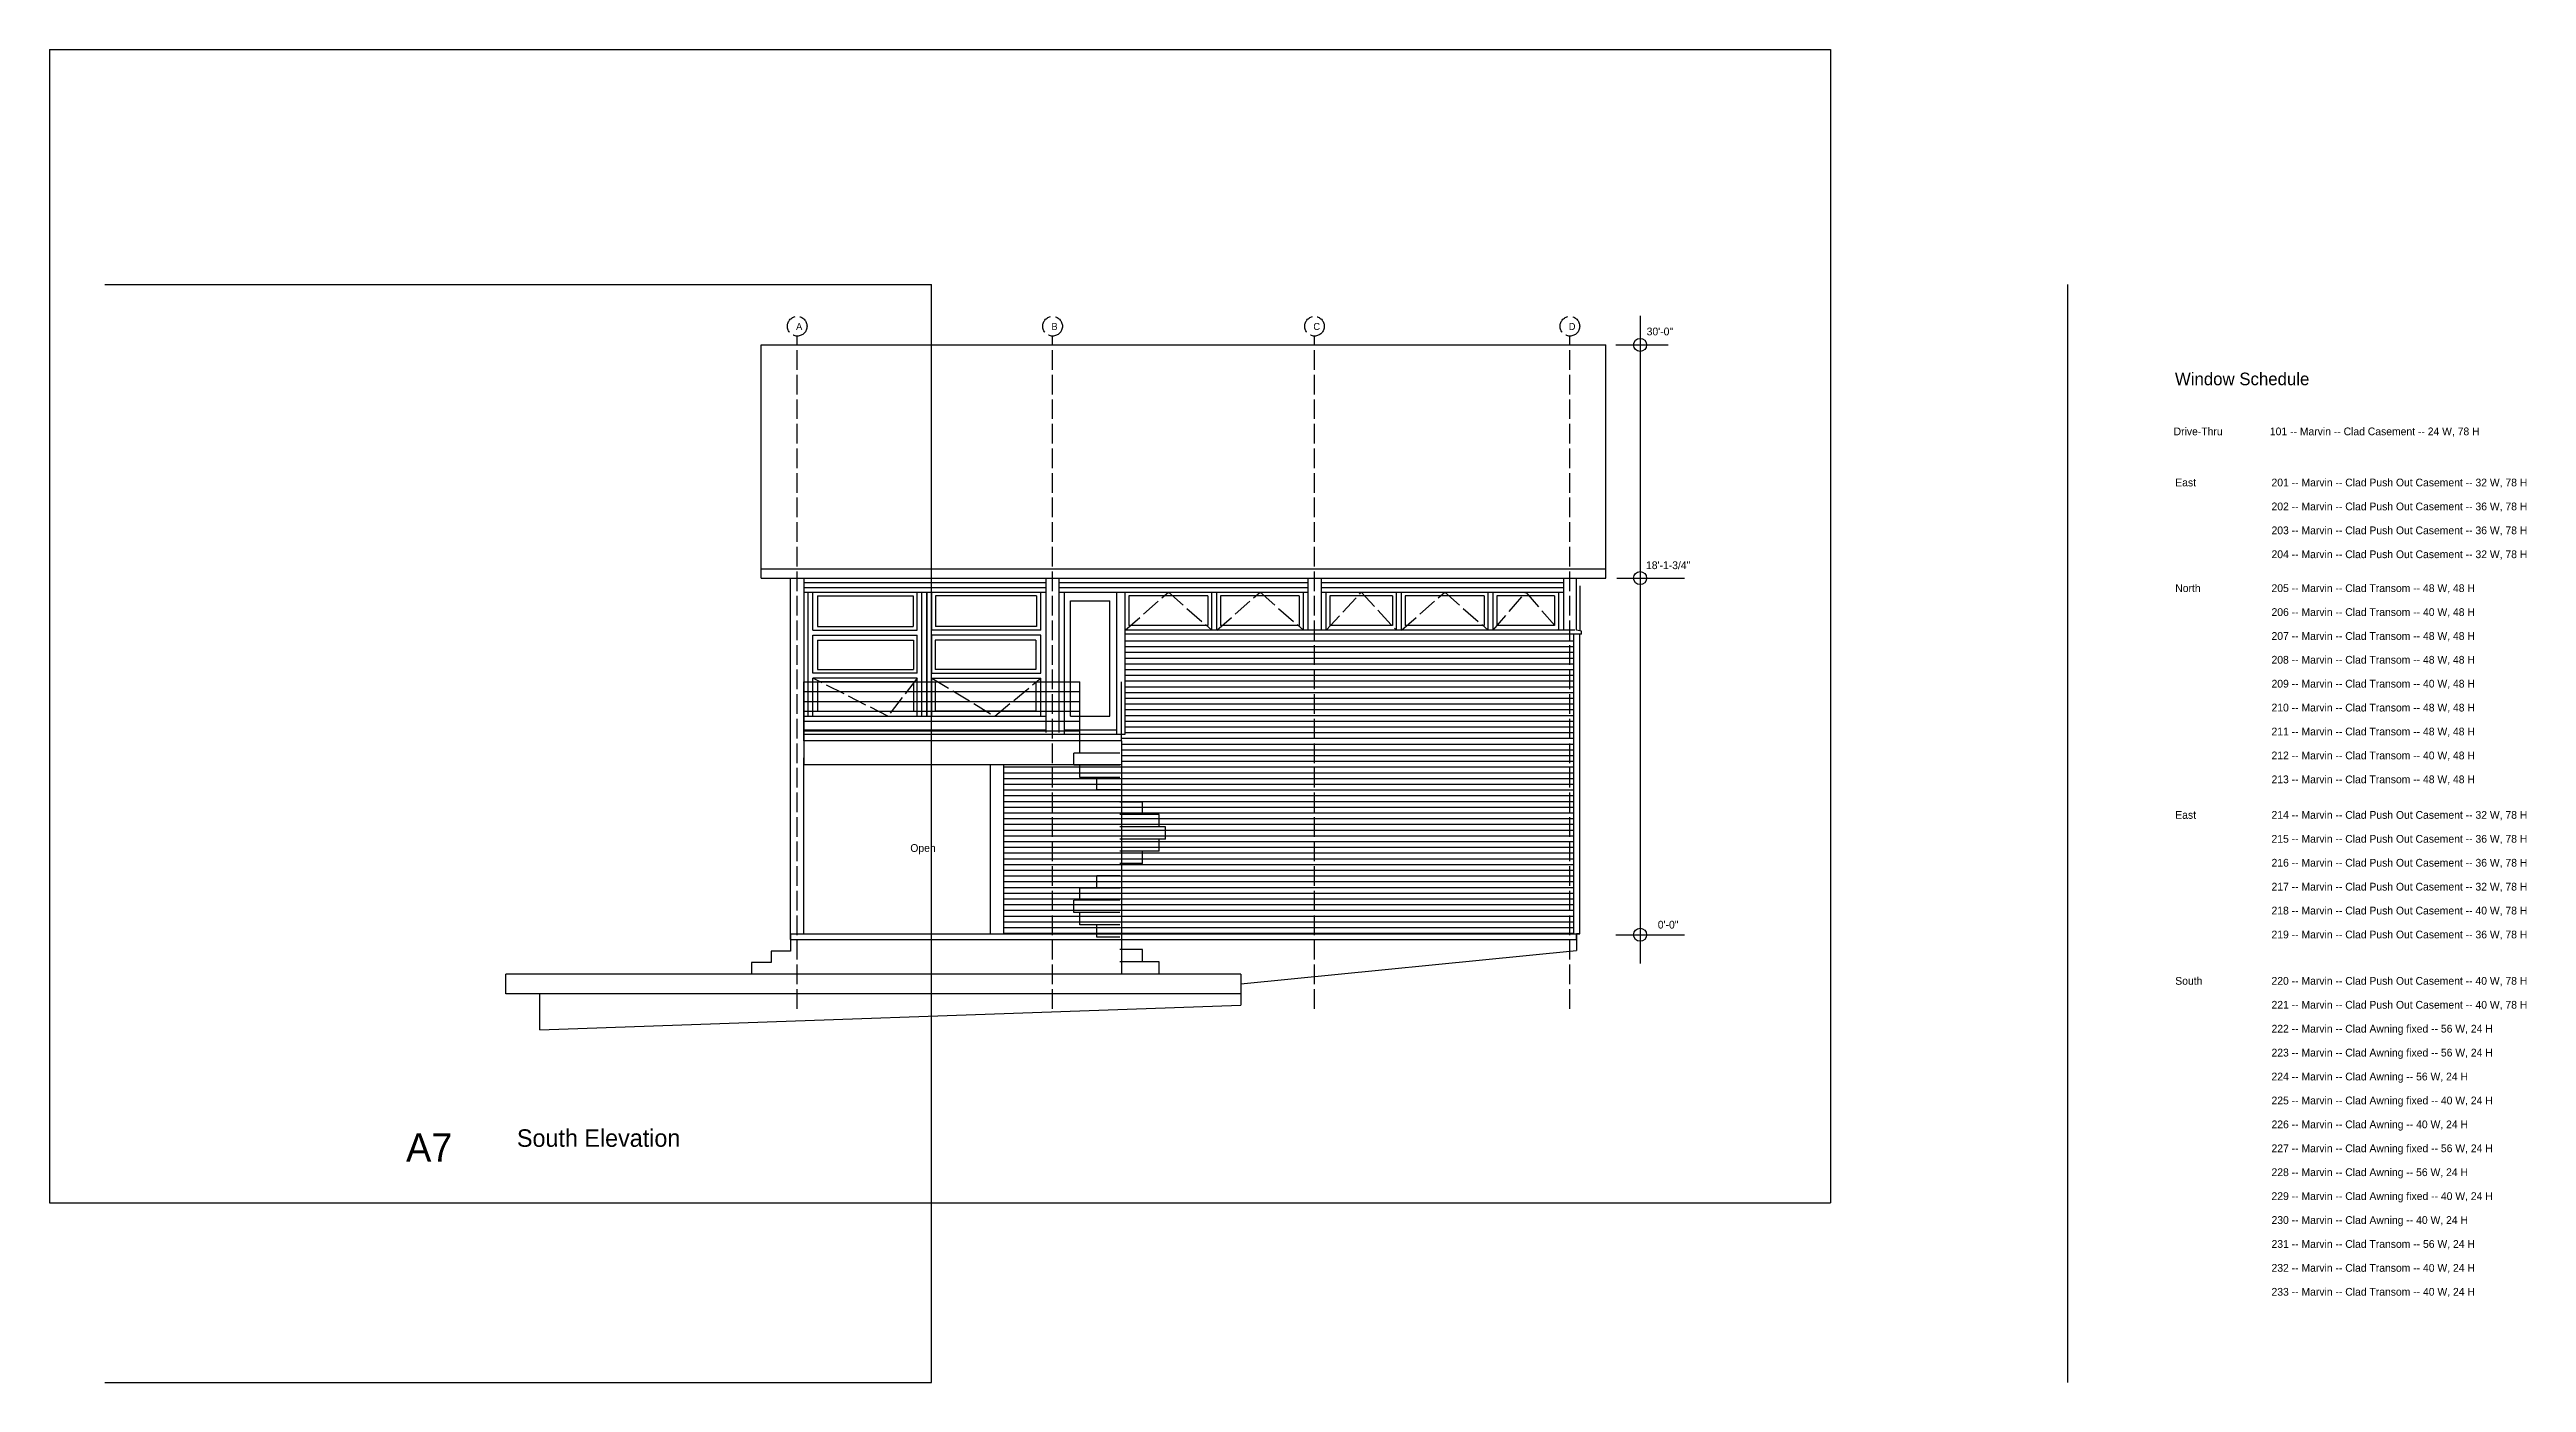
# Model space of a CAD drawing. Header units: inches. Extents: x -5028 to 8475, y 452 to 3434.
# Drawn here: x 6962 to 8475, y 1861 to 2675 of the extents above; entities that cross this region are included whole.
import ezdxf

# ---------------------------------------------------------------- set-up
doc = ezdxf.new("R2010")
doc.units = ezdxf.units.IN
doc.header["$MEASUREMENT"] = 0
doc.linetypes.add('ACAD_ISO02W100', pattern=[15, 12, -3])
for name, color, linetype in [('const', 7, 'Continuous'), ('e1', 7, 'Continuous'), ('e2', 251, 'Continuous'), ('glassSwing', 172, 'ACAD_ISO02W100'), ('grid', 252, 'ACAD_ISO02W100'), ('stairs', 140, 'Continuous'), ('walls', 7, 'Continuous')]:
    doc.layers.add(name, color=color, linetype=linetype)

msp = doc.modelspace()

# ---------------------------------------------------------------- linework, layer by layer
for p, q in [((6962.4, 2674.8), (6962.4, 1970.8)), ((6962.4, 2674.8), (8050.4, 2674.8)), ((8050.4, 2674.8), (8050.4, 1970.8)), ((6996.2, 2531.3), (7501.2, 2531.3)), ((7501.2, 1861.2), (7501.2, 2531.3)), ((8195.3, 1861.2), (8195.3, 2531.3)), ((7415.1, 2135), (7415.1, 2131.5)), ((7895.1, 2131.5), (7895.1, 2135)), ((6962.4, 1970.8), (8050.4, 1970.8)), ((6996.2, 1861.2), (7501.2, 1861.2))]:
    msp.add_line(p, q)
at = {"layer": 'e1'}
for p, q in [((7397.1, 2357.9), (7913.1, 2357.9)), ((7397.1, 2352.2), (7913.1, 2352.2)), ((7617.1, 2252.9), (7423.1, 2252.9)), ((7423.1, 2252.9), (7423.1, 2238.4)), ((7423.1, 2135), (7423.1, 2242.4)), ((7617.1, 2252.9), (7617.1, 2110.5)), ((7423.1, 2238.4), (7617.1, 2238.4)), ((7537.1, 2135), (7537.1, 2238.4)), ((7415.1, 2124.5), (7403.1, 2124.5)), ((7403.1, 2124.5), (7403.1, 2117.5)), ((7415.1, 2131.5), (7415.1, 2124.5)), ((7690.1, 2110.5), (7241.1, 2110.5)), ((7241.1, 2098.5), (7241.1, 2110.5)), ((7403.1, 2117.5), (7391.1, 2117.5)), ((7391.1, 2117.5), (7391.1, 2110.5)), ((7690.1, 2110.5), (7690.1, 2098.5)), ((7690.1, 2098.5), (7241.1, 2098.5))]:
    msp.add_line(p, q, dxfattribs=at)
at = {"layer": 'e2'}
for p, q in [((7934, 2512.2), (7934, 2117)), ((7919.2, 2494.5), (7951.1, 2494.5)), ((7423.1, 2352.2), (7423.1, 2252.9)), ((7571.1, 2349.2), (7423.1, 2349.2)), ((7571.1, 2346.2), (7423.1, 2346.2)), ((7571.1, 2257.9), (7571.1, 2352.2)), ((7579.1, 2257.9), (7579.1, 2352.2)), ((7731.1, 2349.2), (7579.1, 2349.2)), ((7731.1, 2346.2), (7579.1, 2346.2)), ((7731.1, 2352.2), (7731.1, 2320.3)), ((7739.1, 2352.2), (7739.1, 2320.3)), ((7887.1, 2349.2), (7739.1, 2349.2)), ((7887.1, 2346.2), (7739.1, 2346.2)), ((7887.1, 2352.2), (7887.1, 2320.3)), ((7897.1, 2347.4), (7897.1, 2320)), ((7919.7, 2352.2), (7951.5, 2352.2)), ((7951.5, 2352.2), (7961.2, 2352.2)), ((7423.1, 2343.6), (7571.1, 2343.6)), ((7425.7, 2267.9), (7425.7, 2343.6)), ((7428.7, 2320.3), (7428.7, 2343.6)), ((7431.4, 2341.3), (7490, 2341.3)), ((7431.4, 2341.3), (7431.4, 2322.6)), ((7490, 2341.3), (7490, 2322.6)), ((7492.3, 2320.3), (7492.3, 2343.6)), ((7495.3, 2267.9), (7495.3, 2343.6)), ((7498.3, 2267.9), (7498.3, 2343.6)), ((7498.3, 2343.6), (7498.3, 2267.9)), ((7501.3, 2320.3), (7501.3, 2343.6)), ((7565.2, 2341.3), (7503.5, 2341.3)), ((7503.5, 2341.3), (7503.5, 2322.6)), ((7565.2, 2341.3), (7565.2, 2322.6)), ((7567.9, 2320.3), (7567.9, 2343.6)), ((7579.1, 2343.6), (7731.1, 2343.6)), ((7582.1, 2343.6), (7582.1, 2256.9)), ((7586.1, 2338.4), (7610.1, 2338.4)), ((7586.1, 2267.9), (7586.1, 2338.4)), ((7610.1, 2267.9), (7610.1, 2338.4)), ((7614.1, 2343.6), (7614.1, 2256.9)), ((7619.4, 2256.9), (7619.4, 2343.6)), ((7669.9, 2341.3), (7621.6, 2341.3)), ((7621.6, 2341.3), (7621.6, 2323.3)), ((7669.9, 2341.3), (7669.9, 2323.3)), ((7672.4, 2320.3), (7672.4, 2343.6)), ((7675.4, 2320.3), (7675.4, 2343.6)), ((7725.7, 2341.3), (7677.6, 2341.3)), ((7677.6, 2341.3), (7677.6, 2323.3)), ((7725.7, 2341.3), (7725.7, 2323.3)), ((7728.4, 2320.3), (7728.4, 2343.6)), ((7739.1, 2343.6), (7887.1, 2343.6)), ((7742.2, 2320.3), (7742.2, 2343.6)), ((7782.7, 2341.3), (7744.5, 2341.3)), ((7744.5, 2341.3), (7744.5, 2323.3)), ((7782.7, 2341.3), (7782.7, 2323.3)), ((7785.2, 2320.3), (7785.2, 2343.6)), ((7788.2, 2320.3), (7788.2, 2343.6)), ((7838.7, 2341.3), (7790.5, 2341.3)), ((7790.5, 2341.3), (7790.5, 2323.3)), ((7838.7, 2341.3), (7838.7, 2323.3)), ((7841.2, 2320.3), (7841.2, 2343.6)), ((7844.2, 2320.3), (7844.2, 2343.6)), ((7881.7, 2341.3), (7846.5, 2341.3)), ((7846.5, 2341.3), (7846.5, 2323.3)), ((7881.7, 2341.3), (7881.7, 2323.3)), ((7884.4, 2320.3), (7884.4, 2343.6)), ((7428.7, 2320.3), (7492.3, 2320.3)), ((7428.7, 2317.3), (7492.3, 2317.3)), ((7428.7, 2294.1), (7428.7, 2317.3)), ((7431.4, 2322.6), (7490, 2322.6)), ((7492.3, 2294.1), (7492.3, 2317.3)), ((7567.9, 2320.3), (7501.3, 2320.3)), ((7567.9, 2317.3), (7501.3, 2317.3)), ((7501.3, 2294.1), (7501.3, 2317.3)), ((7565.2, 2322.6), (7503.5, 2322.6)), ((7567.9, 2294.1), (7567.9, 2317.3)), ((7894.1, 2320.3), (7619.4, 2320.3)), ((7897.1, 2317.9), (7619.4, 2317.9)), ((7669.9, 2323.3), (7621.6, 2323.3)), ((7725.7, 2323.3), (7677.6, 2323.3)), ((7782.7, 2323.3), (7744.5, 2323.3)), ((7838.7, 2323.3), (7790.5, 2323.3)), ((7881.7, 2323.3), (7846.5, 2323.3)), ((7893.6, 2135), (7893.6, 2317.9)), ((7431.6, 2314.3), (7490.2, 2314.3)), ((7431.6, 2314.3), (7431.6, 2296.3)), ((7490.2, 2314.3), (7490.2, 2296.3)), ((7564.9, 2314.3), (7503.3, 2314.3)), ((7503.3, 2314.3), (7503.3, 2296.3)), ((7564.9, 2314.3), (7564.9, 2296.3)), ((7619.4, 2313.9), (7893.6, 2313.9)), ((7619.4, 2310.4), (7893.6, 2310.4)), ((7619.4, 2306.9), (7893.6, 2306.9)), ((7619.4, 2303.4), (7893.6, 2303.4)), ((7619.4, 2299.9), (7893.6, 2299.9)), ((7492.3, 2294.1), (7428.7, 2294.1)), ((7492.3, 2291.1), (7428.7, 2291.1)), ((7428.7, 2267.9), (7428.7, 2291.1)), ((7431.6, 2296.3), (7490.2, 2296.3)), ((7490.2, 2288.9), (7431.6, 2288.9)), ((7431.6, 2288.9), (7431.6, 2270.9)), ((7490.2, 2288.9), (7490.2, 2270.9)), ((7492.3, 2267.9), (7492.3, 2291.1)), ((7501.3, 2294.1), (7567.9, 2294.1)), ((7501.3, 2291.1), (7567.9, 2291.1)), ((7501.3, 2267.9), (7501.3, 2291.1)), ((7564.9, 2296.3), (7503.3, 2296.3)), ((7503.3, 2288.9), (7564.9, 2288.9)), ((7503.3, 2288.9), (7503.3, 2270.9)), ((7564.9, 2288.9), (7564.9, 2270.9)), ((7567.9, 2267.9), (7567.9, 2291.1)), ((7619.4, 2296.4), (7893.6, 2296.4)), ((7619.4, 2292.9), (7893.6, 2292.9)), ((7619.4, 2289.4), (7893.6, 2289.4)), ((7619.4, 2285.9), (7893.6, 2285.9)), ((7431.6, 2270.9), (7490.2, 2270.9)), ((7564.9, 2270.9), (7503.3, 2270.9)), ((7619.4, 2282.4), (7893.6, 2282.4)), ((7619.4, 2278.9), (7893.6, 2278.9)), ((7619.4, 2275.4), (7893.6, 2275.4)), ((7619.4, 2271.9), (7893.6, 2271.9)), ((7423.1, 2267.9), (7571.1, 2267.9)), ((7423.1, 2259.6), (7571.1, 2259.6)), ((7423.1, 2256.9), (7619.4, 2256.9)), ((7582.1, 2259.6), (7614.1, 2259.6)), ((7586.1, 2267.9), (7610.1, 2267.9)), ((7619.4, 2268.4), (7893.6, 2268.4)), ((7619.4, 2264.9), (7893.6, 2264.9)), ((7619.4, 2261.4), (7893.6, 2261.4)), ((7619.4, 2257.9), (7893.6, 2257.9)), ((7617.1, 2254.4), (7893.6, 2254.4)), ((7617.1, 2250.9), (7893.6, 2250.9)), ((7617.1, 2247.4), (7893.6, 2247.4)), ((7617.1, 2243.9), (7893.6, 2243.9)), ((7617.1, 2240.4), (7893.6, 2240.4)), ((7545.1, 2238.4), (7545.1, 2135)), ((7545.1, 2236.9), (7893.6, 2236.9)), ((7545.1, 2233.4), (7893.6, 2233.4)), ((7545.1, 2229.9), (7893.6, 2229.9)), ((7545.1, 2226.4), (7893.6, 2226.4)), ((7545.1, 2222.9), (7893.6, 2222.9)), ((7545.1, 2219.4), (7893.6, 2219.4)), ((7545.1, 2215.9), (7893.6, 2215.9)), ((7545.1, 2212.4), (7893.6, 2212.4)), ((7545.1, 2208.9), (7893.6, 2208.9)), ((7545.1, 2205.4), (7893.6, 2205.4)), ((7545.1, 2201.9), (7893.6, 2201.9)), ((7545.1, 2198.4), (7893.6, 2198.4)), ((7545.1, 2194.9), (7893.6, 2194.9)), ((7545.1, 2191.4), (7893.6, 2191.4)), ((7545.1, 2187.9), (7893.6, 2187.9)), ((7545.1, 2184.4), (7893.6, 2184.4)), ((7545.1, 2180.9), (7893.6, 2180.9)), ((7545.1, 2177.4), (7893.6, 2177.4)), ((7545.1, 2173.9), (7893.6, 2173.9)), ((7545.1, 2170.4), (7893.6, 2170.4)), ((7545.1, 2166.9), (7893.6, 2166.9)), ((7545.1, 2163.4), (7893.6, 2163.4)), ((7545.1, 2159.9), (7893.6, 2159.9)), ((7545.1, 2156.4), (7893.6, 2156.4)), ((7545.1, 2152.9), (7893.6, 2152.9)), ((7545.1, 2149.4), (7893.6, 2149.4)), ((7415.1, 2135), (7897.1, 2135)), ((7415.1, 2135), (7415.1, 2131.5)), ((7545.1, 2145.9), (7893.6, 2145.9)), ((7545.1, 2142.4), (7893.6, 2142.4)), ((7545.1, 2138.9), (7893.6, 2138.9)), ((7545.1, 2135.4), (7893.6, 2135.4)), ((7895.1, 2135), (7895.1, 2131.5)), ((7919.2, 2134.5), (7961.2, 2134.5)), ((7690.1, 2104.5), (7895.1, 2124.8)), ((7895.1, 2131.5), (7895.1, 2124.8)), ((7690.1, 2104.5), (7690.1, 2091.5)), ((7261.8, 2076.5), (7261.8, 2098.5)), ((7261.8, 2076.5), (7690.1, 2091.5))]:
    msp.add_line(p, q, dxfattribs=at)
for centre in [(7934, 2494.5), (7934, 2352.2), (7934, 2134.5)]:
    msp.add_circle(centre, 4, dxfattribs=at)
at = {"layer": 'glassSwing'}
for p, q in [((7619.4, 2320.3), (7645.9, 2343.6)), ((7645.9, 2343.6), (7672.4, 2320.3)), ((7675.4, 2320.3), (7701.9, 2343.6)), ((7701.9, 2343.6), (7728.4, 2320.3)), ((7742.2, 2320.3), (7763.7, 2343.6)), ((7763.7, 2343.6), (7785.2, 2320.3)), ((7788.2, 2320.3), (7814.7, 2343.6)), ((7814.7, 2343.6), (7841.2, 2320.3)), ((7844.2, 2320.3), (7864.1, 2343.6)), ((7864.1, 2343.6), (7884.4, 2320.3)), ((7474.5, 2267.9), (7428.7, 2291.1)), ((7492.3, 2291.1), (7474.5, 2267.9)), ((7501.3, 2291.1), (7539.8, 2267.9)), ((7539.8, 2267.9), (7567.9, 2291.1))]:
    msp.add_line(p, q, dxfattribs=at)
at = {"layer": 'grid'}
for p, q in [((7419.1, 2089.3), (7419.1, 2499.9)), ((7575.1, 2089.3), (7575.1, 2499.9)), ((7735.1, 2089.3), (7735.1, 2499.9)), ((7891.1, 2089.3), (7891.1, 2499.9))]:
    msp.add_line(p, q, dxfattribs=at)
for centre in [(7419.1, 2505.9), (7575.1, 2505.9), (7735.1, 2505.9), (7891.1, 2505.9)]:
    msp.add_circle(centre, 6, dxfattribs=at)
at = {"layer": 'stairs'}
for p, q in [((7588.1, 2237.9), (7588.1, 2245.4)), ((7616.1, 2245.4), (7588.1, 2245.4)), ((7591.8, 2245.4), (7591.8, 2252.9)), ((7616.1, 2252.9), (7591.8, 2252.9)), ((7616.1, 2237.9), (7588.1, 2237.9)), ((7591.8, 2230.4), (7591.8, 2237.9)), ((7616.1, 2230.4), (7591.8, 2230.4)), ((7602.1, 2222.9), (7602.1, 2230.4)), ((7616.1, 2222.9), (7602.1, 2222.9)), ((7630.1, 2215.4), (7616.1, 2215.4)), ((7630.1, 2207.9), (7630.1, 2215.4)), ((7640.3, 2207.9), (7616.1, 2207.9)), ((7644.1, 2200.4), (7616.1, 2200.4)), ((7640.3, 2200.4), (7640.3, 2207.9)), ((7644.1, 2192.9), (7644.1, 2200.4)), ((7644.1, 2192.9), (7616.1, 2192.9)), ((7640.3, 2185.4), (7616.1, 2185.4)), ((7630.1, 2177.9), (7630.1, 2185.4)), ((7640.3, 2185.4), (7640.3, 2192.9)), ((7602.1, 2163), (7602.1, 2170.5)), ((7616.1, 2170.5), (7602.1, 2170.5)), ((7630.1, 2177.9), (7616.1, 2177.9)), ((7588.1, 2148), (7588.1, 2155.5)), ((7616.1, 2155.5), (7588.1, 2155.5)), ((7591.8, 2155.5), (7591.8, 2163)), ((7616.1, 2163), (7591.8, 2163)), ((7616.1, 2148), (7588.1, 2148)), ((7591.8, 2140.5), (7591.8, 2148)), ((7616.1, 2140.5), (7591.8, 2140.5)), ((7602.1, 2133), (7602.1, 2140.5)), ((7616.1, 2133), (7602.1, 2133)), ((7630.1, 2125.5), (7616.1, 2125.5)), ((7630.1, 2118), (7630.1, 2125.5)), ((7640.3, 2118), (7616.1, 2118)), ((7640.3, 2110.5), (7640.3, 2118))]:
    msp.add_line(p, q, dxfattribs=at)
at = {"layer": 'walls'}
for p, q in [((7397.1, 2494.5), (7913.1, 2494.5)), ((7397.1, 2352.2), (7397.1, 2494.5)), ((7913.1, 2352.2), (7913.1, 2494.5)), ((7415.1, 2131.5), (7415.1, 2352.2)), ((7895.1, 2320.3), (7895.1, 2352.2)), ((7898.1, 2319.8), (7895.1, 2320.3)), ((7897.1, 2135), (7897.1, 2317.9)), ((7898.1, 2317.9), (7897.1, 2317.9)), ((7898.1, 2317.9), (7898.1, 2319.8)), ((7423.1, 2252.9), (7423.1, 2288.9)), ((7423.1, 2288.9), (7591.8, 2288.9)), ((7591.8, 2252.9), (7591.8, 2288.9)), ((7617.1, 2252.9), (7617.1, 2288.9)), ((7423.1, 2282.9), (7591.8, 2282.9)), ((7423.1, 2276.9), (7591.8, 2276.9)), ((7423.1, 2270.9), (7591.8, 2270.9)), ((7423.1, 2264.9), (7591.8, 2264.9)), ((7423.1, 2258.9), (7591.8, 2258.9)), ((7897.1, 2135), (7895.1, 2135)), ((7415.1, 2131.5), (7895.1, 2131.5))]:
    msp.add_line(p, q, dxfattribs=at)

# ---------------------------------------------------------------- texts
at = {"layer": 'const', "attachment_point": 1}
for s, insert, char_height, width in [('A', (7418.4, 2507.9), 4.26, 1625.197), ('B', (7574.4, 2507.9), 4.26, 1625.197), ('C', (7734.4, 2507.9), 4.26, 1625.197), ('D', (7890.4, 2507.9), 4.26, 1625.197), ('30\'-0"', (7938, 2505.1), 4.74, 1805.775), ('Window Schedule', (8260.7, 2477.6), 7.672, 2925.355), ('Drive-Thru', (8259.9, 2444.1), 4.74, 1805.775), ('101 -- Marvin -- Clad Casement -- 24 W, 78 H', (8318.7, 2444.1), 4.736, 1805.775), ('East', (8260.9, 2412.9), 4.74, 1805.775), ('201 -- Marvin -- Clad Push Out Casement -- 32 W, 78 H', (8319.7, 2412.9), 4.736, 1805.775), ('202 -- Marvin -- Clad Push Out Casement -- 36 W, 78 H', (8319.7, 2398.3), 4.736, 1805.775), ('203 -- Marvin -- Clad Push Out Casement -- 36 W, 78 H', (8319.7, 2383.7), 4.736, 1805.775), ('18\'-1-3/4"', (7937.6, 2362.4), 4.74, 1805.775), ('204 -- Marvin -- Clad Push Out Casement -- 32 W, 78 H', (8319.7, 2369.1), 4.736, 1805.775), ('North', (8260.9, 2348.4), 4.74, 1805.775), ('205 -- Marvin -- Clad Transom -- 48 W, 48 H', (8319.7, 2348.4), 4.736, 1805.775), ('206 -- Marvin -- Clad Transom -- 40 W, 48 H', (8319.7, 2333.8), 4.736, 1805.775), ('207 -- Marvin -- Clad Transom -- 48 W, 48 H', (8319.7, 2319.2), 4.736, 1805.775), ('208 -- Marvin -- Clad Transom -- 48 W, 48 H', (8319.7, 2304.7), 4.736, 1805.775), ('209 -- Marvin -- Clad Transom -- 40 W, 48 H', (8319.7, 2290.1), 4.736, 1805.775), ('210 -- Marvin -- Clad Transom -- 48 W, 48 H', (8319.7, 2275.5), 4.736, 1805.775), ('211 -- Marvin -- Clad Transom -- 48 W, 48 H', (8319.7, 2260.9), 4.736, 1805.775), ('212 -- Marvin -- Clad Transom -- 40 W, 48 H', (8319.7, 2246.3), 4.736, 1805.775), ('213 -- Marvin -- Clad Transom -- 48 W, 48 H', (8319.7, 2231.7), 4.736, 1805.775), ('East', (8260.9, 2210), 4.74, 1805.775), ('214 -- Marvin -- Clad Push Out Casement -- 32 W, 78 H', (8319.7, 2210), 4.736, 1805.775), ('215 -- Marvin -- Clad Push Out Casement -- 36 W, 78 H', (8319.7, 2195.4), 4.736, 1805.775), ('Open', (7488.2, 2189.8), 4.74, 1805.775), ('216 -- Marvin -- Clad Push Out Casement -- 36 W, 78 H', (8319.7, 2180.8), 4.736, 1805.775), ('217 -- Marvin -- Clad Push Out Casement -- 32 W, 78 H', (8319.7, 2166.2), 4.736, 1805.775), ('218 -- Marvin -- Clad Push Out Casement -- 40 W, 78 H', (8319.7, 2151.6), 4.736, 1805.775), ('0\'-0"', (7944.8, 2143), 4.74, 1805.775), ('219 -- Marvin -- Clad Push Out Casement -- 36 W, 78 H', (8319.7, 2137), 4.736, 1805.775), ('South', (8260.9, 2108.7), 4.74, 1805.775), ('220 -- Marvin -- Clad Push Out Casement -- 40 W, 78 H', (8319.7, 2108.7), 4.736, 1805.775), ('221 -- Marvin -- Clad Push Out Casement -- 40 W, 78 H', (8319.7, 2094.1), 4.736, 1805.775), ('222 -- Marvin -- Clad Awning fixed -- 56 W, 24 H', (8319.7, 2079.5), 4.736, 1805.775), ('223 -- Marvin -- Clad Awning fixed -- 56 W, 24 H', (8319.7, 2064.9), 4.736, 1805.775), ('224 -- Marvin -- Clad Awning -- 56 W, 24 H', (8319.7, 2050.3), 4.736, 1805.775), ('225 -- Marvin -- Clad Awning fixed -- 40 W, 24 H', (8319.7, 2035.7), 4.736, 1805.775), ('A7', (7180.2, 2013.3), 17.26, 6582.049), ('South Elevation', (7247.9, 2015.7), 10.656, 4062.993), ('226 -- Marvin -- Clad Awning -- 40 W, 24 H', (8319.7, 2021.1), 4.736, 1805.775), ('227 -- Marvin -- Clad Awning fixed -- 56 W, 24 H', (8319.7, 2006.5), 4.736, 1805.775), ('228 -- Marvin -- Clad Awning -- 56 W, 24 H', (8319.7, 1991.9), 4.736, 1805.775), ('229 -- Marvin -- Clad Awning fixed -- 40 W, 24 H', (8319.7, 1977.3), 4.736, 1805.775), ('230 -- Marvin -- Clad Awning -- 40 W, 24 H', (8319.7, 1962.7), 4.736, 1805.775), ('231 -- Marvin -- Clad Transom -- 56 W, 24 H', (8319.7, 1948.1), 4.736, 1805.775), ('232 -- Marvin -- Clad Transom -- 40 W, 24 H', (8319.7, 1933.5), 4.736, 1805.775), ('233 -- Marvin -- Clad Transom -- 40 W, 24 H', (8319.7, 1918.9), 4.736, 1805.775)]:
    msp.add_mtext(s, dxfattribs=dict(at, insert=insert, char_height=char_height, width=width))

doc.saveas('drawing.dxf')
